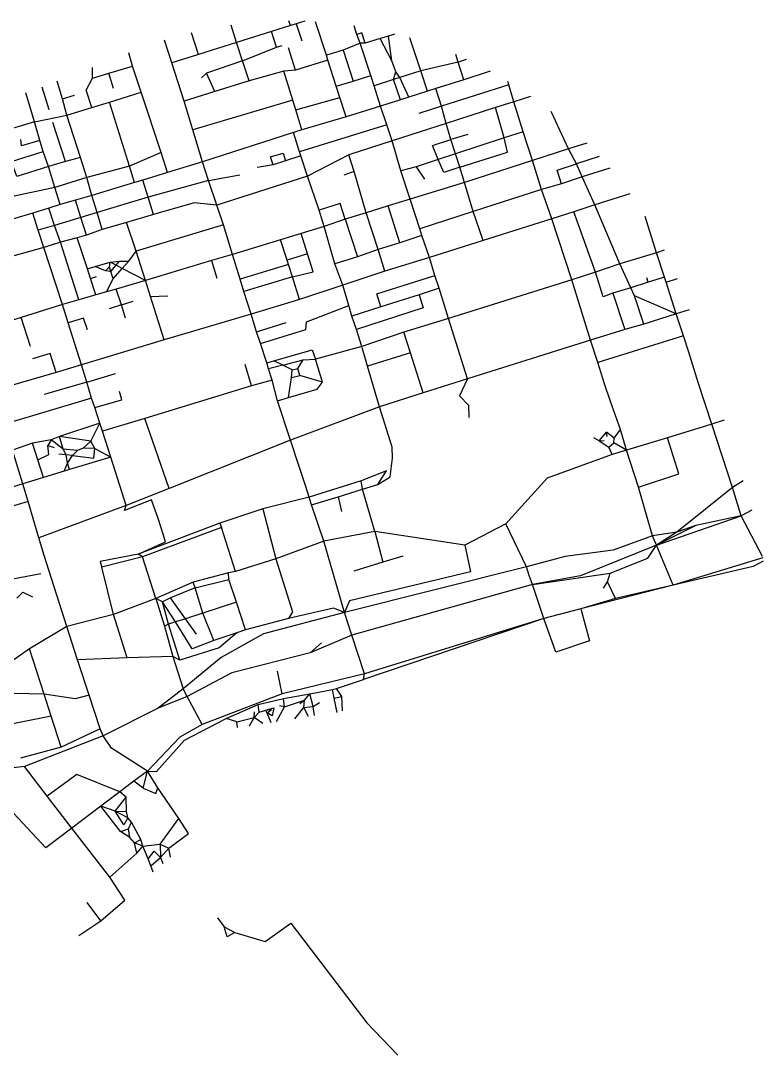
# Model space of a CAD drawing. Header units: metres. Extents: x 627224 to 630663, y 4831724 to 4834447.
# Drawn here: x 628893 to 630663, y 4831982 to 4834447 of the extents above; entities that cross this region are included whole.
import ezdxf

# ---------------------------------------------------------------- set-up
doc = ezdxf.new("R2010")
doc.units = ezdxf.units.M

msp = doc.modelspace()

# ---------------------------------------------------------------- linework, layer by layer
at = {"layer": 'ROADS'}
for points in [[(629407.5, 4834394.5), (629394.5, 4834435.8)], [(629535.9, 4834435.1), (629491.1, 4834421.2)], [(629535.9, 4834435.1), (629532.1, 4834446.6)], [(629549.8, 4834439.3), (629535.9, 4834435.1)], [(629570.2, 4834445.5), (629549.8, 4834439.3)], [(629549.8, 4834439.3), (629562.9, 4834398.8)], [(629621.5, 4834364.3), (629595.9, 4834444.1)], [(629694.3, 4834414), (629688.1, 4834434.3)], [(629316.9, 4834365.9), (629300, 4834417.5)], [(629491.1, 4834421.2), (629407.5, 4834394.5)], [(629503, 4834383.4), (629491.1, 4834421.2)], [(629714.2, 4834393.2), (629706.4, 4834417.6), (629694.3, 4834414)], [(629701.9, 4834393.2), (629694.3, 4834414)], [(629769.6, 4834410.1), (629749.4, 4834404.2)], [(629783.7, 4834414.8), (629769.6, 4834410.1)], [(629777.8, 4834350.7), (629769.6, 4834410.1)], [(629253.4, 4834346), (629236.1, 4834400.1)], [(629407.5, 4834394.5), (629316.9, 4834365.9)], [(629421.6, 4834350.7), (629407.5, 4834394.5)], [(629503, 4834383.4), (629516, 4834387.2)], [(629701.9, 4834393.2), (629661.5, 4834376.5)], [(629727.6, 4834315.7), (629701.9, 4834393.2)], [(629714.2, 4834393.2), (629701.9, 4834393.2)], [(629749.4, 4834404.2), (629714.2, 4834393.2)], [(629777.8, 4834350.7), (629749.4, 4834404.2)], [(629846.3, 4834326.8), (629820.8, 4834405.4)], [(629159.2, 4834338.6), (629150.6, 4834369.8)], [(629316.9, 4834365.9), (629253.4, 4834346)], [(629421.6, 4834350.7), (629503, 4834383.4)], [(629548.3, 4834329), (629531.5, 4834382.3)], [(629661.5, 4834376.5), (629621.5, 4834364.3)], [(629625.1, 4834352.5), (629621.5, 4834364.3)], [(629661.5, 4834376.5), (629685.1, 4834302.3)], [(629935.9, 4834348), (629930.2, 4834365.7)], [(629064.1, 4834309.6), (629064.5, 4834335.4)], [(629102.9, 4834321.3), (629159.2, 4834338.6)], [(629180.2, 4834276.4), (629159.2, 4834338.6)], [(629282.7, 4834255.1), (629253.4, 4834346)], [(629421.6, 4834350.7), (629335.7, 4834321.6)], [(629437.2, 4834303.2), (629421.6, 4834350.7)], [(629625.1, 4834352.5), (629548.3, 4834329)], [(629645.2, 4834290.4), (629625.1, 4834352.5)], [(629787.3, 4834324.4), (629777.8, 4834350.7)], [(629935.9, 4834348), (629846.3, 4834326.8)], [(629955.1, 4834353.9), (629935.9, 4834348)], [(629949.5, 4834305.8), (629935.9, 4834348)], [(629062.2, 4834240), (629049.3, 4834281.3), (629064.1, 4834309.6)], [(629064.1, 4834309.6), (629102.9, 4834321.3)], [(629114.1, 4834285.3), (629102.9, 4834321.3)], [(629335.7, 4834321.6), (629323.8, 4834310.8)], [(629355.8, 4834277.9), (629335.7, 4834321.6)], [(629520.4, 4834326.2), (629437.2, 4834303.2)], [(629548.3, 4834329), (629520.4, 4834326.2)], [(629541.4, 4834257.2), (629520.4, 4834326.2)], [(629685.1, 4834302.3), (629727.6, 4834315.7)], [(629735.3, 4834291.8), (629727.6, 4834315.7)], [(629781.9, 4834306.4), (629787.3, 4834324.4)], [(629797, 4834310.9), (629781.9, 4834306.4)], [(629797, 4834310.9), (629787.3, 4834324.4)], [(629846.3, 4834326.8), (629797, 4834310.9)], [(629818.2, 4834264.5), (629797, 4834310.9)], [(629862.6, 4834278.5), (629846.3, 4834326.8)], [(630012.3, 4834326.3), (629949.5, 4834305.8)], [(628943.4, 4834289.1), (628960.4, 4834235.4)], [(628992.3, 4834260.6), (628979.6, 4834302.5)], [(629437.2, 4834303.2), (629355.8, 4834277.9)], [(629645.2, 4834290.4), (629685.1, 4834302.3)], [(629653.8, 4834263.6), (629645.2, 4834290.4)], [(629781.9, 4834306.4), (629735.3, 4834291.8)], [(629750.5, 4834243.3), (629735.3, 4834291.8)], [(629798, 4834258.4), (629781.9, 4834306.4)], [(629949.5, 4834305.8), (629882.2, 4834284.7)], [(630056.4, 4834294.1), (629895.9, 4834242.8)], [(630056.4, 4834294.1), (630053.8, 4834301.4)], [(630068.6, 4834253.7), (630056.4, 4834294.1)], [(628926, 4834205.7), (628904.9, 4834274.7)], [(628992.3, 4834260.6), (629021.3, 4834269.3)], [(629003.3, 4834221.7), (628992.3, 4834260.6)], [(629104.7, 4834252.4), (629180.2, 4834276.4)], [(629227.8, 4834132.4), (629180.2, 4834276.4)], [(629355.8, 4834277.9), (629282.7, 4834255.1)], [(629548.6, 4834234.5), (629653.8, 4834263.6)], [(629668.4, 4834217.5), (629653.8, 4834263.6)], [(629818.2, 4834264.5), (629798, 4834258.4)], [(629862.6, 4834278.5), (629818.2, 4834264.5)], [(629882.2, 4834284.7), (629862.6, 4834278.5)], [(629895.9, 4834242.8), (629882.2, 4834284.7)], [(630108.4, 4834266.3), (630068.6, 4834253.7)], [(629003.3, 4834221.7), (629062.2, 4834240)], [(629062.2, 4834240), (629104.7, 4834252.4)], [(629152.1, 4834100.4), (629104.7, 4834252.4)], [(629303.4, 4834186.8), (629282.7, 4834255.1)], [(629541.4, 4834257.2), (629303.4, 4834186.8)], [(629548.6, 4834234.5), (629541.4, 4834257.2)], [(629750.5, 4834243.3), (629668.4, 4834217.5)], [(629798, 4834258.4), (629750.5, 4834243.3)], [(629765.9, 4834198.4), (629750.5, 4834243.3)], [(629895.9, 4834242.8), (629841.7, 4834225.7)], [(629906.7, 4834201.4), (629895.9, 4834242.8)], [(630024.7, 4834239.5), (629906.7, 4834201.4)], [(630068.6, 4834253.7), (630024.7, 4834239.5)], [(630045.3, 4834167.3), (630024.7, 4834239.5)], [(630090.7, 4834181.7), (630068.6, 4834253.7)], [(628926, 4834205.7), (629003.3, 4834221.7)], [(629035.3, 4834120.4), (629003.3, 4834221.7)], [(629563.1, 4834186.6), (629548.6, 4834234.5)], [(629668.4, 4834217.5), (629563.1, 4834186.6)], [(630198.3, 4834141), (630157.1, 4834230.3)], [(628926, 4834205.7), (628813.5, 4834172.6)], [(628938.5, 4834161.4), (628926, 4834205.7)], [(628999.5, 4834110.8), (628969.2, 4834204.1)], [(629326.5, 4834110), (629303.4, 4834186.8)], [(629563.1, 4834186.6), (629543.5, 4834180.5)], [(629765.9, 4834198.4), (629557.5, 4834133.9)], [(629778.6, 4834160.6), (629765.9, 4834198.4)], [(629906.7, 4834201.4), (629778.6, 4834160.6)], [(629918.5, 4834163.4), (629906.7, 4834201.4)], [(628938.5, 4834161.4), (628895.1, 4834148.3), (628893.5, 4834163.3)], [(629543.5, 4834180.5), (629326.5, 4834110)], [(629557.5, 4834133.9), (629543.5, 4834180.5)], [(629888.2, 4834115.7), (629874.2, 4834149.6), (629918.5, 4834163.4)], [(629958.7, 4834175.7), (629918.5, 4834163.4)], [(629929.1, 4834129.4), (629918.5, 4834163.4)], [(630045.3, 4834167.3), (629929.1, 4834129.4)], [(629939.4, 4834097.6), (630053.2, 4834133.1), (630045.3, 4834167.3)], [(630090.7, 4834181.7), (630045.3, 4834167.3)], [(630112.9, 4834113.7), (630090.7, 4834181.7)], [(628946.7, 4834135.1), (628938.5, 4834161.4)], [(629778.6, 4834160.6), (629675.1, 4834127.2)], [(629798.9, 4834088.6), (629778.6, 4834160.6)], [(630198.3, 4834141), (630112.9, 4834113.7)], [(630242.3, 4834155.1), (630198.3, 4834141)], [(630217.7, 4834105.3), (630198.3, 4834141)], [(628883.6, 4834075.8), (628871.1, 4834111.2), (628946.7, 4834135.1)], [(628959.3, 4834098.9), (628946.7, 4834135.1)], [(629035.3, 4834120.4), (628999.5, 4834110.8)], [(629050.6, 4834072.8), (629035.3, 4834120.4)], [(629227.8, 4834132.4), (629152.1, 4834100.4)], [(629243.1, 4834084.7), (629227.8, 4834132.4)], [(629494.5, 4834103.6), (629488.6, 4834122.2), (629518.6, 4834131.2), (629524.5, 4834113)], [(629524.5, 4834113), (629494.5, 4834103.6)], [(629560.9, 4834124.5), (629524.5, 4834113)], [(629560.9, 4834124.5), (629557.5, 4834133.9)], [(629576.6, 4834076.1), (629560.9, 4834124.5)], [(629675.1, 4834127.2), (629576.6, 4834076.1)], [(629687.7, 4834087), (629675.1, 4834127.2)], [(629888.2, 4834115.7), (629835.2, 4834098.7)], [(629929.1, 4834129.4), (629888.2, 4834115.7)], [(629939.4, 4834097.6), (629901.9, 4834085.2), (629888.2, 4834115.7)], [(629939.4, 4834097.6), (629929.1, 4834129.4)], [(630112.9, 4834113.7), (629950.5, 4834061.5)], [(630134.6, 4834044.2), (630112.9, 4834113.7)], [(630271.9, 4834122.8), (630217.7, 4834105.3)], [(628959.3, 4834098.9), (628883.6, 4834075.8)], [(628999.5, 4834110.8), (628959.3, 4834098.9)], [(628974, 4834049.6), (628959.3, 4834098.9)], [(629152.1, 4834100.4), (629050.6, 4834072.8)], [(629164.5, 4834061.5), (629152.1, 4834100.4)], [(629326.5, 4834110), (629243.1, 4834084.7)], [(629340.6, 4834066.3), (629326.5, 4834110)], [(629494.5, 4834103.6), (629456.9, 4834097)], [(629835.2, 4834098.7), (629798.9, 4834088.6)], [(629820.9, 4834021.3), (629798.9, 4834088.6)], [(629835.2, 4834098.7), (629855.2, 4834068.8)], [(629950.5, 4834061.5), (629939.4, 4834097.6)], [(630182.2, 4834058.2), (630172, 4834090.5), (630217.7, 4834105.3)], [(630231.4, 4834074.5), (630217.7, 4834105.3)], [(630297, 4834095.4), (630231.4, 4834074.5)], [(629050.6, 4834072.8), (628974, 4834049.6)], [(629062.8, 4834030.5), (629050.6, 4834072.8)], [(629183.7, 4834067), (629164.5, 4834061.5)], [(629243.1, 4834084.7), (629183.7, 4834067)], [(629196.5, 4834026.5), (629183.7, 4834067)], [(629340.6, 4834066.3), (629196.5, 4834026.5)], [(629340.6, 4834066.3), (629414.9, 4834079.1)], [(629360.8, 4834006.8), (629340.6, 4834066.3)], [(629576.6, 4834076.1), (629360.8, 4834006.8)], [(629604, 4833995.6), (629576.6, 4834076.1)], [(629687.7, 4834087), (629663.1, 4834078.8)], [(629716.6, 4833988.7), (629687.7, 4834087)], [(630231.4, 4834074.5), (630182.2, 4834058.2)], [(630261.4, 4834008.1), (630231.4, 4834074.5)], [(628974, 4834049.6), (628859, 4834024.5)], [(628987.4, 4834008.5), (628974, 4834049.6)], [(629164.5, 4834061.5), (629062.8, 4834030.5)], [(629950.5, 4834061.5), (629820.9, 4834021.3)], [(629971.6, 4833992.4), (629950.5, 4834061.5)], [(630134.6, 4834044.2), (629971.6, 4833992.4)], [(630182.2, 4834058.2), (630134.6, 4834044.2)], [(630158.7, 4833975), (630134.6, 4834044.2)], [(629023.6, 4834019), (628987.4, 4834008.5)], [(629062.8, 4834030.5), (629023.6, 4834019)], [(629036.6, 4833978), (629023.6, 4834019)], [(629075.1, 4833989.8), (629062.8, 4834030.5)], [(629196.5, 4834026.5), (629075.1, 4833989.8)], [(629209.9, 4833984.6), (629196.5, 4834026.5)], [(629820.9, 4834021.3), (629769.2, 4834005.2)], [(629844.7, 4833950.5), (629820.9, 4834021.3)], [(630344.5, 4834034.3), (630261.4, 4834008.1)], [(628960.1, 4833999.7), (628921.7, 4833987.8)], [(628987.4, 4834008.5), (628960.1, 4833999.7)], [(628973.2, 4833959), (628960.1, 4833999.7)], [(629075.1, 4833989.8), (629036.6, 4833978)], [(629087.5, 4833948.9), (629075.1, 4833989.8)], [(629360.8, 4834006.8), (629306.1, 4834012.5), (629209.9, 4833984.6)], [(629376.1, 4833960.1), (629360.8, 4834006.8)], [(629666.5, 4833973.6), (629654.6, 4834010.8), (629604, 4833995.6)], [(629616.5, 4833956.7), (629604, 4833995.6)], [(629769.2, 4834005.2), (629716.6, 4833988.7)], [(629796.9, 4833917.8), (629769.2, 4834005.2)], [(629971.6, 4833992.4), (629844.7, 4833950.5)], [(629995.2, 4833922.7), (629971.6, 4833992.4)], [(630211.7, 4833991.6), (630158.7, 4833975)], [(630261.4, 4834008.1), (630211.7, 4833991.6)], [(630262.6, 4833847.6), (630211.7, 4833991.6)], [(630321.2, 4833867.2), (630261.4, 4834008.1)], [(628921.7, 4833987.8), (628873.5, 4833973.8)], [(628934.6, 4833947.7), (628921.7, 4833987.8)], [(629036.6, 4833978), (628973.2, 4833959)], [(629049.9, 4833936), (629036.6, 4833978)], [(629144.8, 4833965.6), (629087.5, 4833948.9)], [(629209.9, 4833984.6), (629144.8, 4833965.6)], [(629168.2, 4833897.7), (629144.8, 4833965.6)], [(629666.5, 4833973.6), (629616.5, 4833956.7)], [(629716.6, 4833988.7), (629666.5, 4833973.6)], [(629666.5, 4833973.6), (629696, 4833884.2)], [(629744.7, 4833901.3), (629716.6, 4833988.7)], [(630158.7, 4833975), (629995.2, 4833922.7)], [(630206.7, 4833829.3), (630158.7, 4833975)], [(630408.1, 4833893.9), (630381, 4833980.5)], [(628973.2, 4833959), (628934.6, 4833947.7)], [(628948.2, 4833906.6), (628934.6, 4833947.7)], [(628988.2, 4833919.2), (628973.2, 4833959)], [(629087.5, 4833948.9), (629049.9, 4833936)], [(629376.1, 4833960.1), (629168.2, 4833897.7)], [(629398.2, 4833889.6), (629376.1, 4833960.1)], [(629616.5, 4833956.7), (629561.6, 4833939.7)], [(629642, 4833867.8), (629616.5, 4833956.7)], [(629849.3, 4833934.7), (629844.7, 4833950.5)], [(628988.2, 4833919.2), (628948.2, 4833906.6)], [(629027.8, 4833929.3), (628988.2, 4833919.2)], [(629031.9, 4833782), (628988.2, 4833919.2)], [(629049.9, 4833936), (629027.8, 4833929.3)], [(629052, 4833855.2), (629027.8, 4833929.3)], [(629512.4, 4833924.7), (629398.2, 4833889.6)], [(629561.6, 4833939.7), (629512.4, 4833924.7)], [(629528, 4833876.5), (629512.4, 4833924.7)], [(629576.6, 4833891.5), (629561.6, 4833939.7)], [(629796.9, 4833917.8), (629744.7, 4833901.3)], [(629849.3, 4833934.7), (629796.9, 4833917.8)], [(629867, 4833882.2), (629849.3, 4833934.7)], [(629995.2, 4833922.7), (629867, 4833882.2)], [(628948.2, 4833906.6), (628859.8, 4833881.5)], [(628992.6, 4833770.4), (628948.2, 4833906.6)], [(629150.8, 4833874.1), (629168.2, 4833897.7)], [(629190.2, 4833827.6), (629168.2, 4833897.7)], [(629576.6, 4833891.5), (629528, 4833876.5)], [(629540.7, 4833836.3), (629590.4, 4833848.4), (629576.6, 4833891.5)], [(629744.7, 4833901.3), (629696, 4833884.2)], [(629760.8, 4833850.1), (629744.7, 4833901.3)], [(630408.1, 4833893.9), (630321.2, 4833867.2)], [(630426.8, 4833899.9), (630408.1, 4833893.9)], [(630427.4, 4833836), (630408.1, 4833893.9)], [(629070.2, 4833860.7), (629106.3, 4833871.6)], [(629104.4, 4833860.5), (629106.3, 4833871.6)], [(629106.3, 4833871.6), (629128.6, 4833874)], [(629120.4, 4833864.2), (629106.3, 4833871.6)], [(629120.4, 4833864.2), (629128.6, 4833874)], [(629128.6, 4833874), (629150.8, 4833874.1)], [(629134.9, 4833856.4), (629150.8, 4833874.1)], [(629347.9, 4833875.1), (629190.2, 4833827.6)], [(629398.2, 4833889.6), (629347.9, 4833875.1)], [(629347.9, 4833875.1), (629360.7, 4833833)], [(629416.2, 4833831), (629398.2, 4833889.6)], [(629531.3, 4833866), (629416.2, 4833831)], [(629531.3, 4833866), (629528, 4833876.5)], [(629540.7, 4833836.3), (629531.3, 4833866)], [(629696, 4833884.2), (629642, 4833867.8)], [(629660.8, 4833816.3), (629642, 4833867.8)], [(629867, 4833882.2), (629760.8, 4833850.1)], [(629879.8, 4833839.7), (629867, 4833882.2)], [(630321.2, 4833867.2), (630262.6, 4833847.6)], [(630347.1, 4833810.4), (630321.2, 4833867.2)], [(629052, 4833855.2), (629070.2, 4833860.7)], [(629059.2, 4833832.8), (629052, 4833855.2)], [(629095.2, 4833850.7), (629070.2, 4833860.7)], [(629095.2, 4833850.7), (629104.4, 4833860.5)], [(629108, 4833849.1), (629095.2, 4833850.7)], [(629108, 4833849.1), (629104.4, 4833860.5)], [(629108, 4833849.1), (629120.4, 4833864.2)], [(629113.2, 4833831.7), (629108, 4833849.1)], [(629113.2, 4833831.7), (629134.9, 4833856.4)], [(629134.9, 4833856.4), (629120.4, 4833864.2)], [(629190.2, 4833827.6), (629134.9, 4833856.4)], [(629760.8, 4833850.1), (629660.8, 4833816.3)], [(630262.6, 4833847.6), (630206.7, 4833829.3)], [(630304.7, 4833797.7), (630281.5, 4833788.7), (630262.6, 4833847.6)], [(629059.2, 4833832.8), (629073.9, 4833837.5)], [(629071.9, 4833793.7), (629059.2, 4833832.8)], [(629097.3, 4833800.9), (629113.2, 4833831.7)], [(629190.2, 4833827.6), (629120.5, 4833807.3)], [(629202.4, 4833789.5), (629190.2, 4833827.6)], [(629425.1, 4833801.6), (629416.2, 4833831)], [(629540.7, 4833836.3), (629425.1, 4833801.6)], [(629557.3, 4833782.8), (629540.7, 4833836.3)], [(629751.5, 4833764.7), (629741.6, 4833796.1), (629879.8, 4833839.7)], [(629890, 4833809.2), (629879.8, 4833839.7)], [(630206.7, 4833829.3), (629912.7, 4833737)], [(630250.8, 4833685.6), (630206.7, 4833829.3)], [(630388.8, 4833824.1), (630347.1, 4833810.4)], [(630388.8, 4833824.1), (630385.7, 4833834)], [(630427.4, 4833836), (630388.8, 4833824.1)], [(630431.4, 4833823.9), (630427.4, 4833836)], [(630431.4, 4833823.9), (630458.8, 4833832.3)], [(630454.9, 4833748.6), (630431.4, 4833823.9)], [(629071.9, 4833793.7), (629031.9, 4833782)], [(629097.3, 4833800.9), (629071.9, 4833793.7)], [(629120.5, 4833807.3), (629097.3, 4833800.9)], [(629133, 4833769.4), (629120.5, 4833807.3)], [(629442.5, 4833747.7), (629425.1, 4833801.6)], [(629660.8, 4833816.3), (629557.3, 4833782.8)], [(629675.1, 4833767.9), (629660.8, 4833816.3)], [(629842.4, 4833793.9), (629852.4, 4833762.4), (629693.2, 4833710.8)], [(629842.4, 4833793.9), (629751.5, 4833764.7)], [(629890, 4833809.2), (629842.4, 4833793.9)], [(629912.7, 4833737), (629890, 4833809.2)], [(630347.1, 4833810.4), (630304.7, 4833797.7)], [(630304.7, 4833797.7), (630332.8, 4833710.9)], [(630356.2, 4833791.5), (630347.1, 4833810.4)], [(628992.6, 4833770.4), (628893.9, 4833739.9)], [(629031.9, 4833782), (628992.6, 4833770.4)], [(629005.8, 4833726.9), (628992.6, 4833770.4)], [(629133, 4833769.4), (629103.8, 4833760.6)], [(629133, 4833769.4), (629160.8, 4833778.3)], [(629143, 4833737.8), (629133, 4833769.4)], [(629202.4, 4833789.5), (629243.5, 4833791.5)], [(629234.9, 4833686.3), (629202.4, 4833789.5)], [(629557.3, 4833782.8), (629442.5, 4833747.7)], [(629464.3, 4833677.7), (629572.2, 4833711.4), (629573.9, 4833729.6), (629675.1, 4833767.9)], [(629682.5, 4833743), (629675.1, 4833767.9)], [(630378.3, 4833723.9), (630356.2, 4833791.5)], [(630454.9, 4833748.6), (630356.2, 4833791.5)], [(629442.5, 4833747.7), (629234.9, 4833686.3)], [(629455.2, 4833705.8), (629442.5, 4833747.7)], [(629751.5, 4833764.7), (629682.5, 4833743)], [(629693.2, 4833710.8), (629682.5, 4833743)], [(630454.9, 4833748.6), (630378.3, 4833723.9)], [(630486.2, 4833758.2), (630454.9, 4833748.6)], [(630472.5, 4833696.1), (630454.9, 4833748.6)], [(628893.9, 4833739.9), (628780.6, 4833705)], [(628916, 4833670.4), (628893.9, 4833739.9)], [(629051.9, 4833710), (629043, 4833737.7), (629005.8, 4833726.9)], [(629038, 4833626.8), (629005.8, 4833726.9)], [(629455.2, 4833705.8), (629526.1, 4833727.3)], [(629912.7, 4833737), (629805.9, 4833704.5)], [(629958.2, 4833593.5), (629912.7, 4833737)], [(630378.3, 4833723.9), (630332.8, 4833710.9)], [(629464.3, 4833677.7), (629455.2, 4833705.8)], [(629705.8, 4833670.7), (629693.2, 4833710.8)], [(629805.9, 4833704.5), (629705.8, 4833670.7)], [(629821.7, 4833655.3), (629805.9, 4833704.5)], [(630332.8, 4833710.9), (630250.8, 4833685.6)], [(630472.5, 4833696.1), (630268.2, 4833632.5)], [(630485.4, 4833657.2), (630472.5, 4833696.1)], [(629234.9, 4833686.3), (629038, 4833626.8)], [(629479.3, 4833631.8), (629464.3, 4833677.7)], [(629705.8, 4833670.7), (629596, 4833640.6)], [(629719.2, 4833623.3), (629705.8, 4833670.7)], [(630250.8, 4833685.6), (629958.2, 4833593.5)], [(630268.2, 4833632.5), (630250.8, 4833685.6)], [(628977.2, 4833608.7), (628963.3, 4833653.6), (628921.4, 4833640.9)], [(629496.6, 4833636.4), (629587.9, 4833662.8), (629596, 4833640.6)], [(629821.7, 4833655.3), (629719.2, 4833623.3)], [(629852.1, 4833560.4), (629821.7, 4833655.3)], [(630508, 4833585), (630485.4, 4833657.2)], [(629038, 4833626.8), (628977.2, 4833608.7)], [(629050.6, 4833585.4), (629038, 4833626.8)], [(629443.4, 4833576.6), (629428.2, 4833627.9)], [(629479.3, 4833631.8), (629496.6, 4833636.4)], [(629484, 4833617.6), (629479.3, 4833631.8)], [(629517.7, 4833625.7), (629484, 4833617.6)], [(629517.7, 4833625.7), (629496.6, 4833636.4)], [(629517.7, 4833625.7), (629566.3, 4833638.4)], [(629539.8, 4833614.8), (629517.7, 4833625.7)], [(629553.8, 4833618.5), (629566.3, 4833638.4)], [(629566.3, 4833638.4), (629596, 4833640.6)], [(629612.3, 4833585.9), (629596, 4833640.6)], [(629748, 4833527), (629719.2, 4833623.3)], [(630284.5, 4833581.7), (630268.2, 4833632.5)], [(628977.2, 4833608.7), (628825.9, 4833565.3)], [(629050.6, 4833585.4), (629118.9, 4833606.1)], [(629492.5, 4833590.1), (629484, 4833617.6)], [(629531.1, 4833549), (629538.6, 4833596.9)], [(629538.6, 4833596.9), (629539.8, 4833614.8)], [(629538.6, 4833596.9), (629558.2, 4833601.3)], [(629539.8, 4833614.8), (629553.8, 4833618.5)], [(629558.2, 4833601.3), (629553.8, 4833618.5)], [(629612.3, 4833585.9), (629558.2, 4833601.3)], [(629050.6, 4833585.4), (628949.1, 4833556)], [(629061.8, 4833547.6), (629050.6, 4833585.4)], [(629443.4, 4833576.6), (629188.7, 4833499.1)], [(629492.5, 4833590.1), (629443.4, 4833576.6)], [(629505.2, 4833541.1), (629492.5, 4833590.1)], [(629531.1, 4833549), (629599.3, 4833569), (629612.3, 4833585.9)], [(629958.2, 4833593.5), (629852.1, 4833560.4)], [(629958.2, 4833593.5), (629938.8, 4833553.3), (629960, 4833530.8), (629961.2, 4833501.4)], [(630298.7, 4833539.3), (630284.5, 4833581.7)], [(630540.3, 4833485.9), (630508, 4833585)], [(629061.8, 4833547.6), (628852.3, 4833484.4)], [(629069.4, 4833524.9), (629061.8, 4833547.6)], [(629069.4, 4833524.9), (629134, 4833543.5), (629128.1, 4833563)], [(629505.2, 4833541.1), (629531.1, 4833549)], [(629852.1, 4833560.4), (629748, 4833527)], [(629081.7, 4833487.8), (629069.4, 4833524.9)], [(629536.3, 4833447.1), (629505.2, 4833541.1)], [(629748, 4833527), (629536.3, 4833447.1)], [(629778.4, 4833430.5), (629748, 4833527)], [(630322.2, 4833473.1), (630298.7, 4833539.3)], [(629188.7, 4833499.1), (629088, 4833469)], [(629246.7, 4833332.2), (629188.7, 4833499.1)], [(629081.7, 4833487.8), (628985.4, 4833456.1)], [(629060.4, 4833445.1), (629081.7, 4833487.8)], [(629088, 4833469), (629081.7, 4833487.8)], [(630307.5, 4833452.3), (630322.2, 4833473.1)], [(630337.2, 4833423.9), (630322.2, 4833473.1)], [(630540.3, 4833485.9), (630434.8, 4833453.1)], [(630569.6, 4833495.2), (630540.3, 4833485.9)], [(630589.6, 4833334.9), (630540.3, 4833485.9)], [(628965.4, 4833447.8), (628921.5, 4833440.1)], [(628965.4, 4833447.8), (628957.3, 4833434.6)], [(628985.4, 4833456.1), (628965.4, 4833447.8)], [(628994.3, 4833425.8), (628965.4, 4833447.8)], [(628994.3, 4833425.8), (628985.4, 4833456.1)], [(629060.4, 4833445.1), (628985.4, 4833456.1)], [(629107.9, 4833406.8), (629088, 4833469)], [(629536.3, 4833447.1), (629246.7, 4833332.2)], [(629556.7, 4833384.4), (629536.3, 4833447.1)], [(630272.1, 4833445.5), (630258.8, 4833453.1)], [(630272.1, 4833445.5), (630289.2, 4833466.3)], [(630307.5, 4833452.3), (630289.2, 4833466.3)], [(630291.1, 4833456.4), (630289.2, 4833466.3)], [(630306.3, 4833440.9), (630307.5, 4833452.3)], [(630434.8, 4833453.1), (630337.2, 4833423.9)], [(630365.4, 4833335.8), (630462, 4833367), (630434.8, 4833453.1)], [(628921.5, 4833440.1), (628873.2, 4833423.8)], [(628898, 4833343.6), (628873.2, 4833423.8)], [(628933.9, 4833400.9), (628921.5, 4833440.1)], [(628933.9, 4833400.9), (628960.1, 4833413.3), (628957.3, 4833434.6)], [(628957.3, 4833434.6), (628973.1, 4833429.9)], [(629001.4, 4833412.3), (628994.3, 4833425.8)], [(629028.1, 4833423), (628994.3, 4833425.8)], [(629016.2, 4833410.6), (629067.4, 4833404.3), (629070, 4833427.6)], [(629016.2, 4833410.6), (629028.1, 4833423)], [(629041.9, 4833428.3), (629028.1, 4833423)], [(629041.9, 4833428.3), (629060.4, 4833445.1)], [(629070, 4833427.6), (629041.9, 4833428.3)], [(629070, 4833427.6), (629060.4, 4833445.1)], [(629070, 4833427.6), (629107.9, 4833406.8)], [(629779.4, 4833404.7), (629778.4, 4833430.5)], [(630272.1, 4833445.5), (630283.4, 4833446.3)], [(630272.1, 4833445.5), (630294.6, 4833430.7)], [(630294.6, 4833430.7), (630306.3, 4833440.9)], [(630302.4, 4833413.5), (630294.6, 4833430.7)], [(630337.2, 4833423.9), (630302.4, 4833413.5)], [(630337.2, 4833423.9), (630306.3, 4833440.9)], [(630365.4, 4833335.8), (630337.2, 4833423.9)], [(628947.2, 4833358.8), (628933.9, 4833400.9)], [(629001.4, 4833412.3), (628984, 4833414.2)], [(629004.5, 4833392.8), (629001.4, 4833412.3)], [(629016.2, 4833410.6), (629001.4, 4833412.3)], [(629004.5, 4833392.8), (629016.2, 4833410.6)], [(629107.9, 4833406.8), (629009, 4833377.6)], [(629144.6, 4833292), (629107.9, 4833406.8)], [(629744.2, 4833341.7), (629773.7, 4833360.4), (629779.4, 4833404.7)], [(630302.4, 4833413.5), (630147.9, 4833356.7), (630049, 4833247.8)], [(628996.4, 4833373.7), (628947.2, 4833358.8)], [(628996.4, 4833373.7), (629004.5, 4833392.8)], [(629009, 4833377.6), (628996.4, 4833373.7)], [(629009, 4833377.6), (629004.5, 4833392.8)], [(629571.7, 4833339.2), (629556.7, 4833384.4)], [(629744.2, 4833341.7), (629764.9, 4833374.4), (629704.7, 4833350.9)], [(628947.2, 4833358.8), (628898, 4833343.6)], [(629704.7, 4833350.9), (629580.6, 4833311.5)], [(629707.5, 4833330.4), (629704.7, 4833350.9)], [(630615.1, 4833350.7), (630589.6, 4833334.9)], [(628898, 4833343.6), (628823.2, 4833320.7)], [(628910.5, 4833301.7), (628898, 4833343.6)], [(629246.7, 4833332.2), (629144.6, 4833292)], [(629580.6, 4833311.5), (629571.7, 4833339.2)], [(629650, 4833312.7), (629707.5, 4833330.4)], [(629707.5, 4833330.4), (629744.2, 4833341.7)], [(629736.9, 4833229.5), (629707.5, 4833330.4)], [(630398.5, 4833219.9), (630365.4, 4833335.8)], [(630589.6, 4833334.9), (630456.7, 4833228.3)], [(630610, 4833267.5), (630589.6, 4833334.9)], [(628910.5, 4833301.7), (628836.4, 4833278.9)], [(628936.2, 4833214.5), (628910.5, 4833301.7)], [(629221.1, 4833258.3), (629205.1, 4833305.2), (629140.1, 4833280.2), (629144.6, 4833292)], [(629580.6, 4833311.5), (629470.3, 4833283.6)], [(629586.4, 4833293.1), (629580.6, 4833311.5)], [(629586.4, 4833293.1), (629650, 4833312.7)], [(629650, 4833312.7), (629657.4, 4833277.3)], [(629144.6, 4833292), (628936.2, 4833214.5)], [(629470.3, 4833283.6), (629368, 4833249.5)], [(629470.3, 4833283.6), (629501.2, 4833164.9)], [(629615.5, 4833206.8), (629586.4, 4833293.1)], [(630636, 4833280.9), (630610, 4833267.5)], [(629232.9, 4833223.1), (629221.1, 4833258.3)], [(630408, 4833197.1), (630610, 4833267.5)], [(630610, 4833267.5), (630502.2, 4833243.9)], [(630661.3, 4833170.3), (630610, 4833267.5)], [(629368, 4833249.5), (629173, 4833176.1)], [(629371.2, 4833239.6), (629182.9, 4833169.6)], [(629368, 4833249.5), (629371.2, 4833239.6)], [(629405.2, 4833134.2), (629371.2, 4833239.6)], [(629736.9, 4833229.5), (629615.5, 4833206.8)], [(629736.9, 4833229.5), (629756.1, 4833156.9)], [(629951.4, 4833197.5), (629736.9, 4833229.5)], [(630049, 4833247.8), (629951.4, 4833197.5)], [(630098.3, 4833145.7), (630049, 4833247.8)], [(630456.7, 4833228.3), (630398.5, 4833219.9)], [(630502.2, 4833243.9), (630408, 4833197.1)], [(630456.7, 4833228.3), (630408, 4833197.1)], [(630502.2, 4833243.9), (630456.7, 4833228.3)], [(628949.2, 4833172.5), (628936.2, 4833214.5)], [(629173, 4833176.1), (629238.5, 4833205), (629232.9, 4833223.1)], [(629615.5, 4833206.8), (629501.2, 4833164.9)], [(629664.8, 4833036.6), (629615.5, 4833206.8)], [(630398.5, 4833219.9), (630305, 4833185.6), (630190.6, 4833170.4)], [(630408, 4833197.1), (630398.5, 4833219.9)], [(629173, 4833176.1), (629082.2, 4833158), (629086.6, 4833144.5)], [(629182.9, 4833169.6), (629173, 4833176.1)], [(629951.4, 4833197.5), (629965.3, 4833134), (629677, 4833064.8), (629664.8, 4833036.6)], [(630408, 4833197.1), (630227.3, 4833124.4), (630112.5, 4833103.9)], [(630297.9, 4833130.2), (630387.6, 4833166), (630408, 4833197.1)], [(630448.4, 4833102.2), (630408, 4833197.1)], [(629002.6, 4833003.5), (628949.2, 4833172.5)], [(629182.9, 4833169.6), (629086.6, 4833144.5)], [(629214.7, 4833070.3), (629182.9, 4833169.6)], [(629501.2, 4833164.9), (629405.2, 4833134.2)], [(629501.2, 4833164.9), (629540.7, 4833038.3), (629531.6, 4833022.6)], [(629756.1, 4833156.9), (629687.3, 4833135.2)], [(629804.1, 4833171.3), (629756.1, 4833156.9)], [(630190.6, 4833170.4), (630098.3, 4833145.7)], [(630661.7, 4833167.4), (630448.4, 4833102.2)], [(630663, 4833159.4), (630638.7, 4833146.8), (630448.4, 4833102.2)], [(628435.5, 4832981.2), (628702.3, 4833084.5), (628941.3, 4833129.5)], [(629113.9, 4833031.9), (629086.6, 4833144.5)], [(629388.2, 4833131.2), (629304.3, 4833109)], [(629405.2, 4833134.2), (629388.2, 4833131.2)], [(629389.4, 4833115.9), (629388.2, 4833131.2)], [(630098.3, 4833145.7), (629664.8, 4833036.6)], [(630105.1, 4833124.9), (630098.3, 4833145.7)], [(630112.5, 4833103.9), (630297.9, 4833130.2)], [(630291.6, 4833110.3), (630297.9, 4833130.2)], [(629304.3, 4833109), (629214.7, 4833070.3)], [(629309, 4833096), (629304.3, 4833109)], [(629309, 4833096), (629389.4, 4833115.9)], [(629407.1, 4833061.6), (629389.4, 4833115.9)], [(630112.5, 4833103.9), (629682.3, 4832983.3)], [(630112.5, 4833103.9), (630105.1, 4833124.9)], [(630139.5, 4833022.6), (630112.5, 4833103.9)], [(630448.4, 4833102.2), (630228.1, 4833045.3)], [(630282.3, 4833094.9), (630291.6, 4833110.3)], [(630310.8, 4833070.1), (630291.6, 4833110.3)], [(630448.4, 4833102.2), (630310.8, 4833070.1)], [(628883.7, 4833071.3), (628898.3, 4833085.6), (628920.8, 4833074.3)], [(629309, 4833096), (629250.1, 4833071.7)], [(629327.2, 4833035.6), (629309, 4833096)], [(629214.7, 4833070.3), (629113.9, 4833031.9)], [(629214.7, 4833070.3), (629235.8, 4833004.6)], [(629230.8, 4833062.7), (629214.7, 4833070.3)], [(629250.1, 4833071.7), (629230.8, 4833062.7)], [(629245.3, 4833008.8), (629230.8, 4833062.7)], [(629262.1, 4833015), (629230.8, 4833062.7)], [(629285.5, 4833022), (629250.1, 4833071.7)], [(629407.1, 4833061.6), (629327.2, 4833035.6)], [(629428.4, 4832995.7), (629407.1, 4833061.6)], [(630310.8, 4833070.1), (630228.1, 4833045.3)], [(629113.9, 4833031.9), (629002.6, 4833003.5)], [(629147.1, 4832928.6), (629113.9, 4833031.9)], [(629327.2, 4833035.6), (629285.5, 4833022)], [(629353.4, 4832969.9), (629327.2, 4833035.6)], [(629664.8, 4833036.6), (629471.4, 4832986), (629370.4, 4832929.5)], [(629664.8, 4833036.6), (629638.8, 4833047.4), (629531.6, 4833022.6)], [(629682.3, 4832983.3), (629664.8, 4833036.6)], [(630228.1, 4833045.3), (630248.3, 4832969.6), (630168.8, 4832942.3), (630139.5, 4833022.6)], [(630228.1, 4833045.3), (630139.5, 4833022.6)], [(629002.6, 4833003.5), (628913.8, 4832950.5)], [(629028.1, 4832924.3), (629002.6, 4833003.5)], [(629245.3, 4833008.8), (629235.8, 4833004.6)], [(629235.8, 4833004.6), (629255.9, 4832932.4)], [(629262.1, 4833015), (629245.3, 4833008.8)], [(629272, 4832923.2), (629245.3, 4833008.8)], [(629285.5, 4833022), (629262.1, 4833015)], [(629353.4, 4832969.9), (629301.9, 4832950), (629262.1, 4833015)], [(629312.3, 4832985.4), (629285.5, 4833022)], [(629531.6, 4833022.6), (629428.4, 4832995.7)], [(630139.5, 4833022.6), (629710.1, 4832877.1)], [(630139.5, 4833022.6), (629712.2, 4832890.9)], [(629408, 4832988.2), (629366, 4832952.7), (629272, 4832923.2)], [(629408, 4832988.2), (629353.4, 4832969.9)], [(629428.4, 4832995.7), (629408, 4832988.2)], [(629682.3, 4832983.3), (629583, 4832940.5)], [(629712.2, 4832890.9), (629682.3, 4832983.3)], [(629610, 4832965), (629583, 4832940.5)], [(628913.8, 4832950.5), (628830.7, 4832892.7)], [(628948.7, 4832842), (628913.8, 4832950.5)], [(629255.9, 4832932.4), (629147.1, 4832928.6)], [(629255.9, 4832932.4), (629280.3, 4832855.2)], [(629272, 4832923.2), (629255.9, 4832932.4)], [(629370.4, 4832929.5), (629280.3, 4832855.2)], [(629583, 4832940.5), (629396.2, 4832893)], [(629147.1, 4832928.6), (629028.1, 4832924.3)], [(629056.2, 4832839.8), (629028.1, 4832924.3)], [(629396.2, 4832893), (629289.4, 4832837.2)], [(629516.1, 4832843.4), (629504.8, 4832897.2)], [(629712.2, 4832890.9), (629516.1, 4832843.4)], [(629710.1, 4832877.1), (629712.2, 4832890.9)], [(629635.9, 4832853.4), (629645.7, 4832856.2)], [(629645.7, 4832856.2), (629710.1, 4832877.1)], [(629658.7, 4832837), (629645.7, 4832856.2)], [(628948.7, 4832842), (628841.7, 4832845)], [(628965.7, 4832789.6), (628948.7, 4832842)], [(629056.2, 4832839.8), (629023.1, 4832831.2), (628948.7, 4832842)], [(629082.2, 4832759.7), (629056.2, 4832839.8)], [(629280.3, 4832855.2), (629220.7, 4832808.8)], [(629289.4, 4832837.2), (629220.7, 4832808.8)], [(629289.4, 4832837.2), (629280.3, 4832855.2)], [(629325.2, 4832769.8), (629289.4, 4832837.2)], [(629516.1, 4832843.4), (629325.2, 4832769.8)], [(629459.1, 4832817.9), (629519.5, 4832832.2)], [(629519.5, 4832832.2), (629581.8, 4832843.5)], [(629521.4, 4832811.9), (629519.5, 4832832.2)], [(629569.1, 4832827.9), (629581.8, 4832843.5)], [(629581.8, 4832843.5), (629635.9, 4832853.4)], [(629590.3, 4832812.9), (629581.8, 4832843.5)], [(629640.2, 4832832.8), (629635.9, 4832853.4)], [(629640.2, 4832832.8), (629658.7, 4832837)], [(629647.1, 4832799), (629640.2, 4832832.8)], [(629659.7, 4832802.9), (629658.7, 4832837)], [(629220.7, 4832808.8), (629089.9, 4832742.8)], [(629382.5, 4832784.8), (629459.1, 4832817.9)], [(629461.3, 4832799.6), (629459.1, 4832817.9)], [(629461.3, 4832799.6), (629496.3, 4832809.6), (629492.2, 4832790.8), (629480.8, 4832798), (629491, 4832806), (629477.4, 4832803.5), (629489.4, 4832775.1)], [(629502.5, 4832777.1), (629521.4, 4832811.9)], [(629521.4, 4832811.9), (629510.1, 4832814.4)], [(629521.4, 4832811.9), (629569.1, 4832827.9)], [(629546.5, 4832783.8), (629567.6, 4832810.5)], [(629569.1, 4832827.9), (629558.1, 4832819.1)], [(629567.6, 4832810.5), (629569.1, 4832827.9)], [(629567.6, 4832810.5), (629590.3, 4832812.9)], [(629578.8, 4832788.8), (629567.6, 4832810.5)], [(629590.3, 4832812.9), (629605.2, 4832822.5)], [(629593.2, 4832791.5), (629590.3, 4832812.9)], [(628965.7, 4832789.6), (628866.3, 4832769.8)], [(628989.6, 4832716.1), (628965.7, 4832789.6)], [(629195.5, 4832659.1), (629216.3, 4832657.9), (629283.7, 4832732.5), (629382.5, 4832784.8)], [(629408.1, 4832776.7), (629382.5, 4832784.8)], [(629408.1, 4832776.7), (629449.1, 4832786.7)], [(629438.4, 4832767), (629449.1, 4832786.7)], [(629449.1, 4832786.7), (629450.2, 4832800.5)], [(629449.1, 4832786.7), (629461.3, 4832799.6)], [(629470.1, 4832772.2), (629449.1, 4832786.7)], [(629082.2, 4832759.7), (628989.6, 4832716.1)], [(629089.9, 4832742.8), (629082.2, 4832759.7)], [(629325.2, 4832769.8), (629271.9, 4832739.8), (629195.5, 4832659.1)], [(629409.9, 4832763), (629408.1, 4832776.7)], [(629089.9, 4832742.8), (628902.2, 4832670.4)], [(629195.5, 4832659.1), (629109.4, 4832713.6), (629089.9, 4832742.8)], [(628989.6, 4832716.1), (628892.4, 4832689.7)], [(628902.2, 4832670.4), (628797.4, 4832657.7)], [(628956.1, 4832599.3), (628902.2, 4832670.4)], [(629195.5, 4832659.1), (629162.4, 4832635.3)], [(629185.1, 4832618.8), (629195.5, 4832659.1)], [(629219.9, 4832619.4), (629195.5, 4832659.1)], [(629129.2, 4832610), (629026.4, 4832651.2), (628956.1, 4832599.3)], [(629162.4, 4832635.3), (629129.2, 4832610)], [(629185.1, 4832618.8), (629162.4, 4832635.3)], [(629129.2, 4832610), (629084.2, 4832575.4)], [(629144.7, 4832597), (629129.2, 4832610)], [(629185.1, 4832618.8), (629215, 4832605.8), (629219.9, 4832619.4)], [(629270.1, 4832546.3), (629219.9, 4832619.4)], [(629015.2, 4832523.1), (628952.7, 4832476.7), (628841.8, 4832594.3), (628769.7, 4832571.8)], [(629015.2, 4832523.1), (628956.1, 4832599.3)], [(629118.2, 4832563.3), (629144.7, 4832597)], [(629145.2, 4832563.2), (629144.7, 4832597)], [(629084.2, 4832575.4), (629015.2, 4832523.1)], [(629131.1, 4832514.9), (629084.2, 4832575.4)], [(629118.2, 4832563.3), (629084.2, 4832575.4)], [(629148.2, 4832547.8), (629139, 4832530.9), (629118.2, 4832563.3)], [(629148.2, 4832547.8), (629118.2, 4832563.3)], [(629118.2, 4832563.3), (629145.2, 4832563.2)], [(629148.2, 4832547.8), (629145.2, 4832563.2)], [(629157, 4832537.2), (629148.2, 4832547.8)], [(629149.7, 4832521.4), (629157, 4832537.2)], [(629179.2, 4832496), (629157, 4832537.2)], [(629225.1, 4832485.4), (629270.1, 4832546.3)], [(629246.1, 4832475.2), (629292.8, 4832510.8), (629270.1, 4832546.3)], [(629105.3, 4832406.4), (629015.2, 4832523.1)], [(629131.1, 4832514.9), (629149.7, 4832521.4)], [(629152.9, 4832501.3), (629131.1, 4832514.9)], [(629152.9, 4832501.3), (629149.7, 4832521.4)], [(629164.5, 4832488.6), (629152.9, 4832501.3)], [(629164.5, 4832488.6), (629179.2, 4832496)], [(629169.5, 4832463.7), (629164.5, 4832488.6)], [(629184.1, 4832480.5), (629164.5, 4832488.6)], [(629184.1, 4832480.5), (629179.2, 4832496)], [(629105.3, 4832406.4), (629169.5, 4832463.7)], [(629169.5, 4832463.7), (629184.1, 4832480.5)], [(629184.1, 4832480.5), (629225.1, 4832485.4)], [(629196.7, 4832450.1), (629184.1, 4832480.5)], [(629196.7, 4832450.1), (629211, 4832468.5), (629226.4, 4832453.4)], [(629225.1, 4832485.4), (629226.4, 4832453.4)], [(629225.1, 4832485.4), (629246.1, 4832475.2)], [(629226.4, 4832453.4), (629246.1, 4832475.2)], [(629249.7, 4832454.5), (629246.1, 4832475.2)], [(629203.2, 4832433.7), (629196.7, 4832450.1)], [(629203.2, 4832433.7), (629226.4, 4832453.4)], [(629226.4, 4832453.4), (629231.9, 4832439.1)], [(629208.8, 4832418.5), (629203.2, 4832433.7)], [(629084.3, 4832302.7), (629141.5, 4832351.8), (629105.3, 4832406.4)], [(629084.3, 4832302.7), (629051.2, 4832346.1)], [(629031.6, 4832267.2), (629084.3, 4832302.7)], [(629362.2, 4832309.4), (629378.1, 4832288)], [(629403.1, 4832275), (629475.3, 4832253.4), (629537, 4832296.6), (629717.6, 4832059.1), (629792, 4831982.1)], [(629403.1, 4832275), (629384.7, 4832264.2), (629378.1, 4832288)], [(629378.1, 4832288), (629403.1, 4832275)]]:
    msp.add_lwpolyline(points, dxfattribs=at)

doc.saveas('drawing.dxf')
